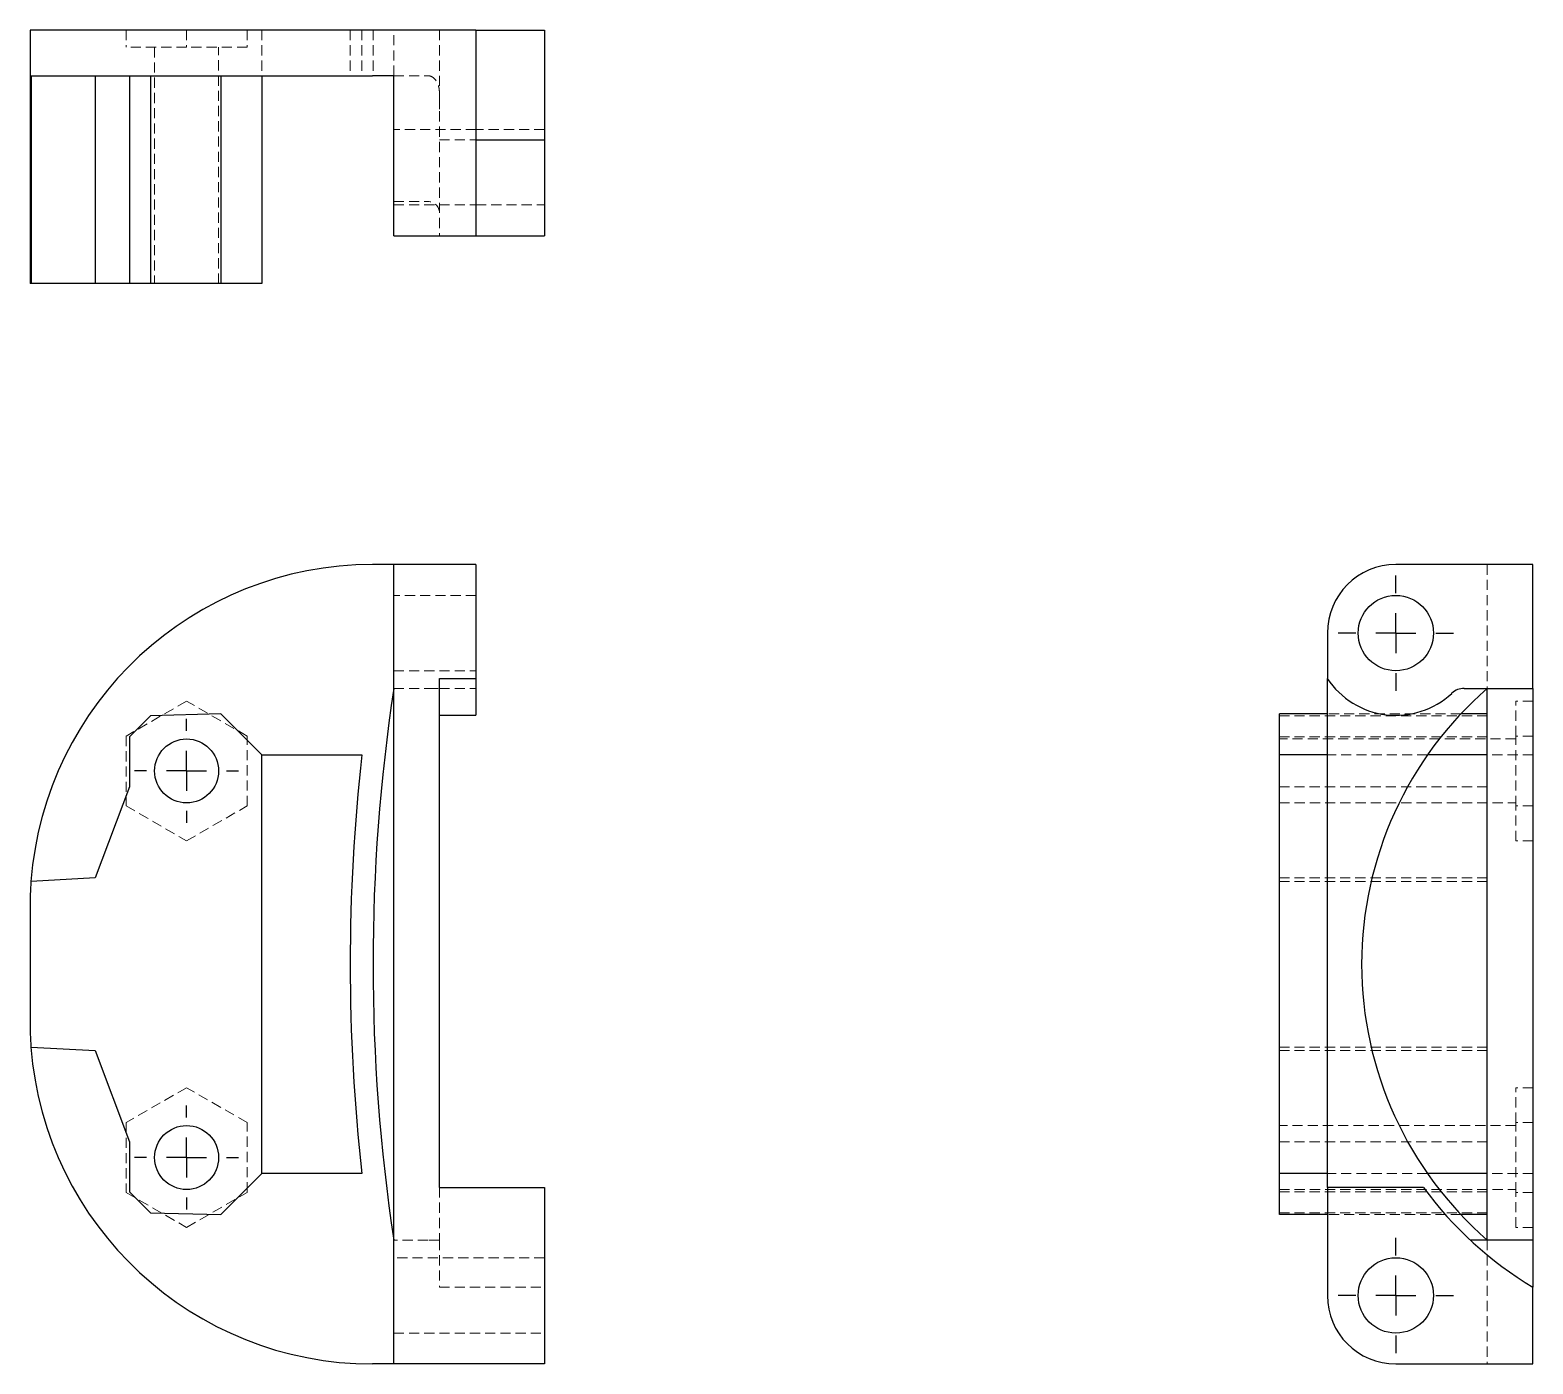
# Model space of a CAD drawing. Header units: millimetres. Extents: x 51 to 239, y 7 to 174.
import ezdxf

# ---------------------------------------------------------------- set-up
doc = ezdxf.new("R2010")
doc.units = ezdxf.units.MM
doc.linetypes.add('HIDDEN', pattern=[1.905, 1.27, -0.635])
doc.layers.add('10', color=7, linetype='Continuous')

# ---------------------------------------------------------------- blocks, each defined once
blk = doc.blocks.new('SW_CENTERMARKSYMBOL_0')
at = {"layer": '10', "color": 0}
for p, q in [((0, 5), (0, 6.5)), ((0, 0), (0, 2.5)), ((-5, 0), (-6.5, 0)), ((0, 0), (-2.5, 0)), ((0, 0), (0, -2.5)), ((0, 0), (2.5, 0)), ((5, 0), (6.5, 0)), ((0, -5), (0, -6.5))]:
    blk.add_line(p, q, dxfattribs=at)
blk = doc.blocks.new('SW_CENTERMARKSYMBOL_1')
at = {"layer": '10', "color": 0}
for p, q in [((0, 5), (0, 6.5)), ((0, 0), (0, 2.5)), ((-5, 0), (-6.5, 0)), ((0, 0), (-2.5, 0)), ((0, 0), (0, -2.5)), ((0, 0), (2.5, 0)), ((5, 0), (6.5, 0)), ((0, -5), (0, -6.5))]:
    blk.add_line(p, q, dxfattribs=at)
blk = doc.blocks.new('SW_CENTERMARKSYMBOL_2')
at = {"layer": '10', "color": 0}
for p, q in [((0, 5), (0, 7.21)), ((0, 0), (0, 2.5)), ((-5, 0), (-7.21, 0)), ((0, 0), (-2.5, 0)), ((0, 0), (0, -2.5)), ((0, 0), (2.5, 0)), ((5, 0), (7.21, 0)), ((0, -5), (0, -7.21))]:
    blk.add_line(p, q, dxfattribs=at)
blk = doc.blocks.new('SW_CENTERMARKSYMBOL_3')
at = {"layer": '10', "color": 0}
for p, q in [((0, 5), (0, 7.21)), ((0, 0), (0, 2.5)), ((-5, 0), (-7.21, 0)), ((0, 0), (-2.5, 0)), ((0, 0), (0, -2.5)), ((0, 0), (2.5, 0)), ((5, 0), (7.21, 0)), ((0, -5), (0, -7.21))]:
    blk.add_line(p, q, dxfattribs=at)

msp = doc.modelspace()

# ---------------------------------------------------------------- linework, layer by layer
at = {"color": 7, "linetype": 'Continuous', "lineweight": 25}
for p, q in [((50.82, 173.86), (50.82, 142.14)), ((93.67, 173.86), (50.82, 173.86)), ((106.61, 173.86), (93.67, 173.86)), ((106.61, 173.86), (106.61, 156.71)), ((106.61, 173.86), (115.18, 173.86)), ((115.18, 173.86), (115.18, 160.15)), ((50.94, 168.15), (93.67, 168.15)), ((50.94, 168.15), (50.94, 142.14)), ((58.98, 168.15), (58.98, 142.14)), ((63.26, 168.15), (63.26, 142.14)), ((65.89, 168.15), (65.89, 142.14)), ((74.69, 168.15), (74.69, 142.14)), ((79.83, 168.15), (79.83, 142.14)), ((96.33, 168.15), (93.67, 168.15)), ((96.33, 156.71), (96.33, 168.15)), ((106.61, 160.15), (115.18, 160.15)), ((115.18, 160.15), (115.18, 148.14)), ((96.33, 148.14), (96.33, 156.71)), ((106.61, 156.71), (106.61, 148.14)), ((96.33, 148.14), (106.61, 148.14)), ((106.61, 148.14), (115.18, 148.14)), ((50.94, 142.14), (50.82, 142.14)), ((58.98, 142.14), (50.94, 142.14)), ((63.26, 142.14), (58.98, 142.14)), ((65.89, 142.14), (63.26, 142.14)), ((74.69, 142.14), (65.89, 142.14)), ((79.83, 142.14), (74.69, 142.14)), ((96.33, 107), (93.67, 107)), ((106.61, 107), (96.33, 107)), ((96.33, 98.43), (96.33, 107)), ((106.61, 107), (106.61, 98.43)), ((238.86, 107), (221.71, 107)), ((238.86, 91.5), (238.86, 107)), ((96.33, 15.57), (96.33, 98.43)), ((106.61, 98.43), (106.61, 92.74)), ((213.14, 98.43), (213.14, 92.74)), ((102.04, 92.74), (106.61, 92.74)), ((102.04, 29.08), (102.04, 92.74)), ((106.61, 92.74), (106.61, 88.14)), ((213.14, 29.08), (213.14, 92.74)), ((228.69, 90.88), (228.73, 90.91)), ((230.24, 91.5), (238.86, 91.5)), ((233.15, 22.5), (233.15, 91.5)), ((238.86, 91.5), (238.86, 22.5)), ((65.89, 88.09), (63.26, 85.46)), ((74.69, 88.32), (65.89, 88.09)), ((79.83, 83.18), (74.69, 88.32)), ((102.04, 88.14), (106.61, 88.14)), ((207.14, 83.18), (207.14, 88.32)), ((213.14, 88.32), (207.14, 88.32)), ((233.15, 88.32), (229.84, 88.32)), ((63.26, 85.46), (63.26, 79.2)), ((79.83, 30.82), (79.83, 83.18)), ((79.83, 83.18), (92.35, 83.18)), ((207.14, 30.82), (207.14, 83.18)), ((213.14, 83.18), (207.14, 83.18)), ((233.15, 83.18), (225.66, 83.18)), ((63.26, 79.2), (58.98, 67.79)), ((58.98, 67.79), (50.94, 67.36)), ((50.82, 64.14), (50.82, 49.86)), ((50.94, 46.64), (58.98, 46.21)), ((58.98, 46.21), (63.26, 34.8)), ((63.26, 34.8), (63.26, 28.54)), ((74.69, 25.68), (79.83, 30.82)), ((92.35, 30.82), (79.83, 30.82)), ((213.14, 30.82), (207.14, 30.82)), ((207.14, 25.68), (207.14, 30.82)), ((233.15, 30.82), (225.66, 30.82)), ((63.26, 28.54), (65.89, 25.91)), ((102.04, 29.08), (115.18, 29.08)), ((115.18, 29.08), (115.18, 15.57)), ((213.14, 29.08), (213.14, 15.57)), ((225.15, 29.08), (213.14, 29.08)), ((65.89, 25.91), (74.69, 25.68)), ((213.14, 25.68), (207.14, 25.68)), ((233.15, 25.68), (229.84, 25.68)), ((238.86, 22.5), (231.01, 22.5)), ((238.86, 22.5), (238.86, 16.59)), ((96.33, 7), (96.33, 15.57)), ((115.18, 15.57), (115.18, 7)), ((238.86, 7), (238.86, 16.59)), ((96.33, 7), (93.67, 7)), ((115.18, 7), (96.33, 7)), ((221.71, 7), (238.86, 7))]:
    msp.add_line(p, q, dxfattribs=at)
at = {"color": 7, "linetype": 'HIDDEN', "lineweight": 18}
for p, q in [((62.83, 173.86), (62.83, 171.72)), ((70.4, 173.86), (70.4, 171.72)), ((77.98, 173.86), (77.98, 171.72)), ((79.83, 173.86), (79.83, 168.15)), ((90.87, 173.86), (90.87, 168.15)), ((92.35, 173.86), (92.35, 168.15)), ((93.73, 173.86), (93.73, 168.15)), ((96.33, 168.15), (96.33, 173.86)), ((102.04, 173.86), (102.04, 166.01)), ((70.4, 171.72), (62.83, 171.72)), ((66.4, 171.72), (66.4, 142.14)), ((77.98, 171.72), (70.4, 171.72)), ((74.4, 142.14), (74.4, 171.72)), ((96.33, 168.15), (100.61, 168.15)), ((102.04, 166.01), (102.04, 165.24)), ((102.04, 165.24), (102.04, 163.73)), ((102.04, 163.73), (102.04, 163.69)), ((102.04, 163.69), (102.04, 148.14)), ((106.61, 161.42), (96.33, 161.42)), ((102.04, 160.15), (106.61, 160.15)), ((115.18, 161.42), (106.61, 161.42)), ((96.33, 152.42), (100.61, 152.42)), ((96.33, 151.99), (106.61, 151.99)), ((106.61, 151.99), (115.18, 151.99)), ((233.15, 107), (233.15, 91.5)), ((106.61, 103.14), (96.33, 103.14)), ((96.33, 93.71), (106.61, 93.71)), ((96.33, 91.5), (100.61, 91.5)), ((102.04, 91.5), (106.61, 91.5)), ((70.4, 89.92), (62.83, 85.55)), ((77.98, 85.55), (70.4, 89.92)), ((236.72, 85.55), (236.72, 89.92)), ((238.86, 89.92), (236.72, 89.92)), ((233.15, 88.09), (207.14, 88.09)), ((229.84, 88.32), (213.14, 88.32)), ((62.83, 85.55), (62.83, 76.81)), ((77.98, 76.81), (77.98, 85.55)), ((233.15, 85.46), (207.14, 85.46)), ((236.72, 85.18), (207.14, 85.18)), ((238.86, 85.55), (236.72, 85.55)), ((236.72, 76.81), (236.72, 85.55)), ((225.66, 83.18), (213.14, 83.18)), ((238.86, 83.18), (233.15, 83.18)), ((233.15, 79.2), (207.14, 79.2)), ((207.14, 77.18), (236.72, 77.18)), ((62.83, 76.81), (70.4, 72.44)), ((70.4, 72.44), (77.98, 76.81)), ((238.86, 76.81), (236.72, 76.81)), ((236.72, 72.44), (236.72, 76.81)), ((238.86, 72.44), (236.72, 72.44)), ((233.15, 67.79), (207.14, 67.79)), ((233.15, 67.36), (207.14, 67.36)), ((233.15, 46.64), (207.14, 46.64)), ((233.15, 46.21), (207.14, 46.21)), ((70.4, 41.56), (62.83, 37.19)), ((77.98, 37.19), (70.4, 41.56)), ((236.72, 37.19), (236.72, 41.56)), ((238.86, 41.56), (236.72, 41.56)), ((62.83, 37.19), (62.83, 28.45)), ((77.98, 28.45), (77.98, 37.19)), ((236.72, 36.82), (207.14, 36.82)), ((238.86, 37.19), (236.72, 37.19)), ((236.72, 28.45), (236.72, 37.19)), ((233.15, 34.8), (207.14, 34.8)), ((225.66, 30.82), (213.14, 30.82)), ((238.86, 30.82), (233.15, 30.82)), ((62.83, 28.45), (70.4, 24.08)), ((70.4, 24.08), (77.98, 28.45)), ((102.04, 29.08), (102.04, 22.5)), ((207.14, 28.82), (236.72, 28.82)), ((233.15, 28.54), (207.14, 28.54)), ((236.72, 24.08), (236.72, 28.45)), ((238.86, 28.45), (236.72, 28.45)), ((233.15, 25.91), (207.14, 25.91)), ((229.84, 25.68), (213.14, 25.68)), ((238.86, 24.08), (236.72, 24.08)), ((100.61, 22.5), (96.33, 22.5)), ((102.04, 22.5), (102.04, 16.59)), ((233.15, 22.5), (233.15, 7)), ((115.18, 20.29), (96.33, 20.29)), ((102.04, 16.59), (115.18, 16.59)), ((96.33, 10.86), (115.18, 10.86))]:
    msp.add_line(p, q, dxfattribs=at)
at = {"color": 7, "linetype": 'Continuous', "lineweight": 25}
for centre, radius in [((221.71, 98.43), 4.71), ((70.4, 81.18), 4), ((70.4, 32.82), 4), ((221.71, 15.57), 4.71)]:
    msp.add_circle(centre, radius, dxfattribs=at)
at = {"color": 7, "linetype": 'HIDDEN', "lineweight": 18}
msp.add_arc((100.61, 150.99), 1.43, 0, 90, dxfattribs=at)
at = {"color": 7, "linetype": 'Continuous', "lineweight": 25}
for centre, radius, start, end in [((93.67, 64.14), 42.86, 90, 175.6921), ((221.71, 98.43), 8.57, 90, 180), ((221.71, 98.43), 10.29, 213.5573, 312.7603), ((324.34, 57), 230.61, 171.395, 188.605), ((263.14, 57), 45.71, 130.994, 229.006), ((230.24, 89.28), 2.23, 90, 132.7603), ((324.34, 57), 233.47, 173.5619, 186.4381), ((93.67, 64.14), 42.86, 175.6921, 180), ((93.67, 49.86), 42.86, 180, 184.3079), ((93.67, 49.86), 42.86, 184.3079, 270), ((263.14, 57), 47.14, 216.3122, 239.0099), ((221.71, 15.57), 8.57, 180, 270)]:
    msp.add_arc(centre, radius, start, end, dxfattribs=at)
at = {"color": 7, "linetype": 'HIDDEN', "lineweight": 18}
for points, knots in [([(100.61, 168.15), (100.85, 168.15), (101.08, 168.06), (101.45, 167.76), (101.6, 167.57), (101.83, 167.16), (101.91, 166.94), (102.01, 166.48), (102.04, 166.25), (102.04, 166.01)], [0, 0, 0, 0, 0.25, 0.25, 0.5, 0.5, 0.75, 0.75, 1, 1, 1, 1]), ([(100.61, 91.5), (100.85, 91.5), (101.08, 91.5), (101.45, 91.5), (101.6, 91.5), (101.83, 91.5), (101.91, 91.5), (102.01, 91.5), (102.04, 91.5), (102.04, 91.5)], [0, 0, 0, 0, 0.25, 0.25, 0.5, 0.5, 0.75, 0.75, 1, 1, 1, 1]), ([(102.04, 22.5), (102.04, 22.5), (102.01, 22.5), (101.91, 22.5), (101.83, 22.5), (101.6, 22.5), (101.45, 22.5), (101.17, 22.5), (101.07, 22.5), (100.85, 22.5), (100.73, 22.5), (100.61, 22.5)], [0, 0, 0, 0, 0.25, 0.25, 0.5, 0.5, 0.75, 0.75, 0.875, 0.875, 1, 1, 1, 1])]:
    msp.add_open_spline(points, degree=3, knots=knots, dxfattribs=at)

# ---------------------------------------------------------------- block references
at = {"layer": '10'}
for name, p in [('SW_CENTERMARKSYMBOL_3', (221.71, 98.43)), ('SW_CENTERMARKSYMBOL_1', (70.4, 81.18)), ('SW_CENTERMARKSYMBOL_0', (70.4, 32.82)), ('SW_CENTERMARKSYMBOL_2', (221.71, 15.57))]:
    msp.add_blockref(name, p, dxfattribs=at)

doc.saveas('drawing.dxf')
